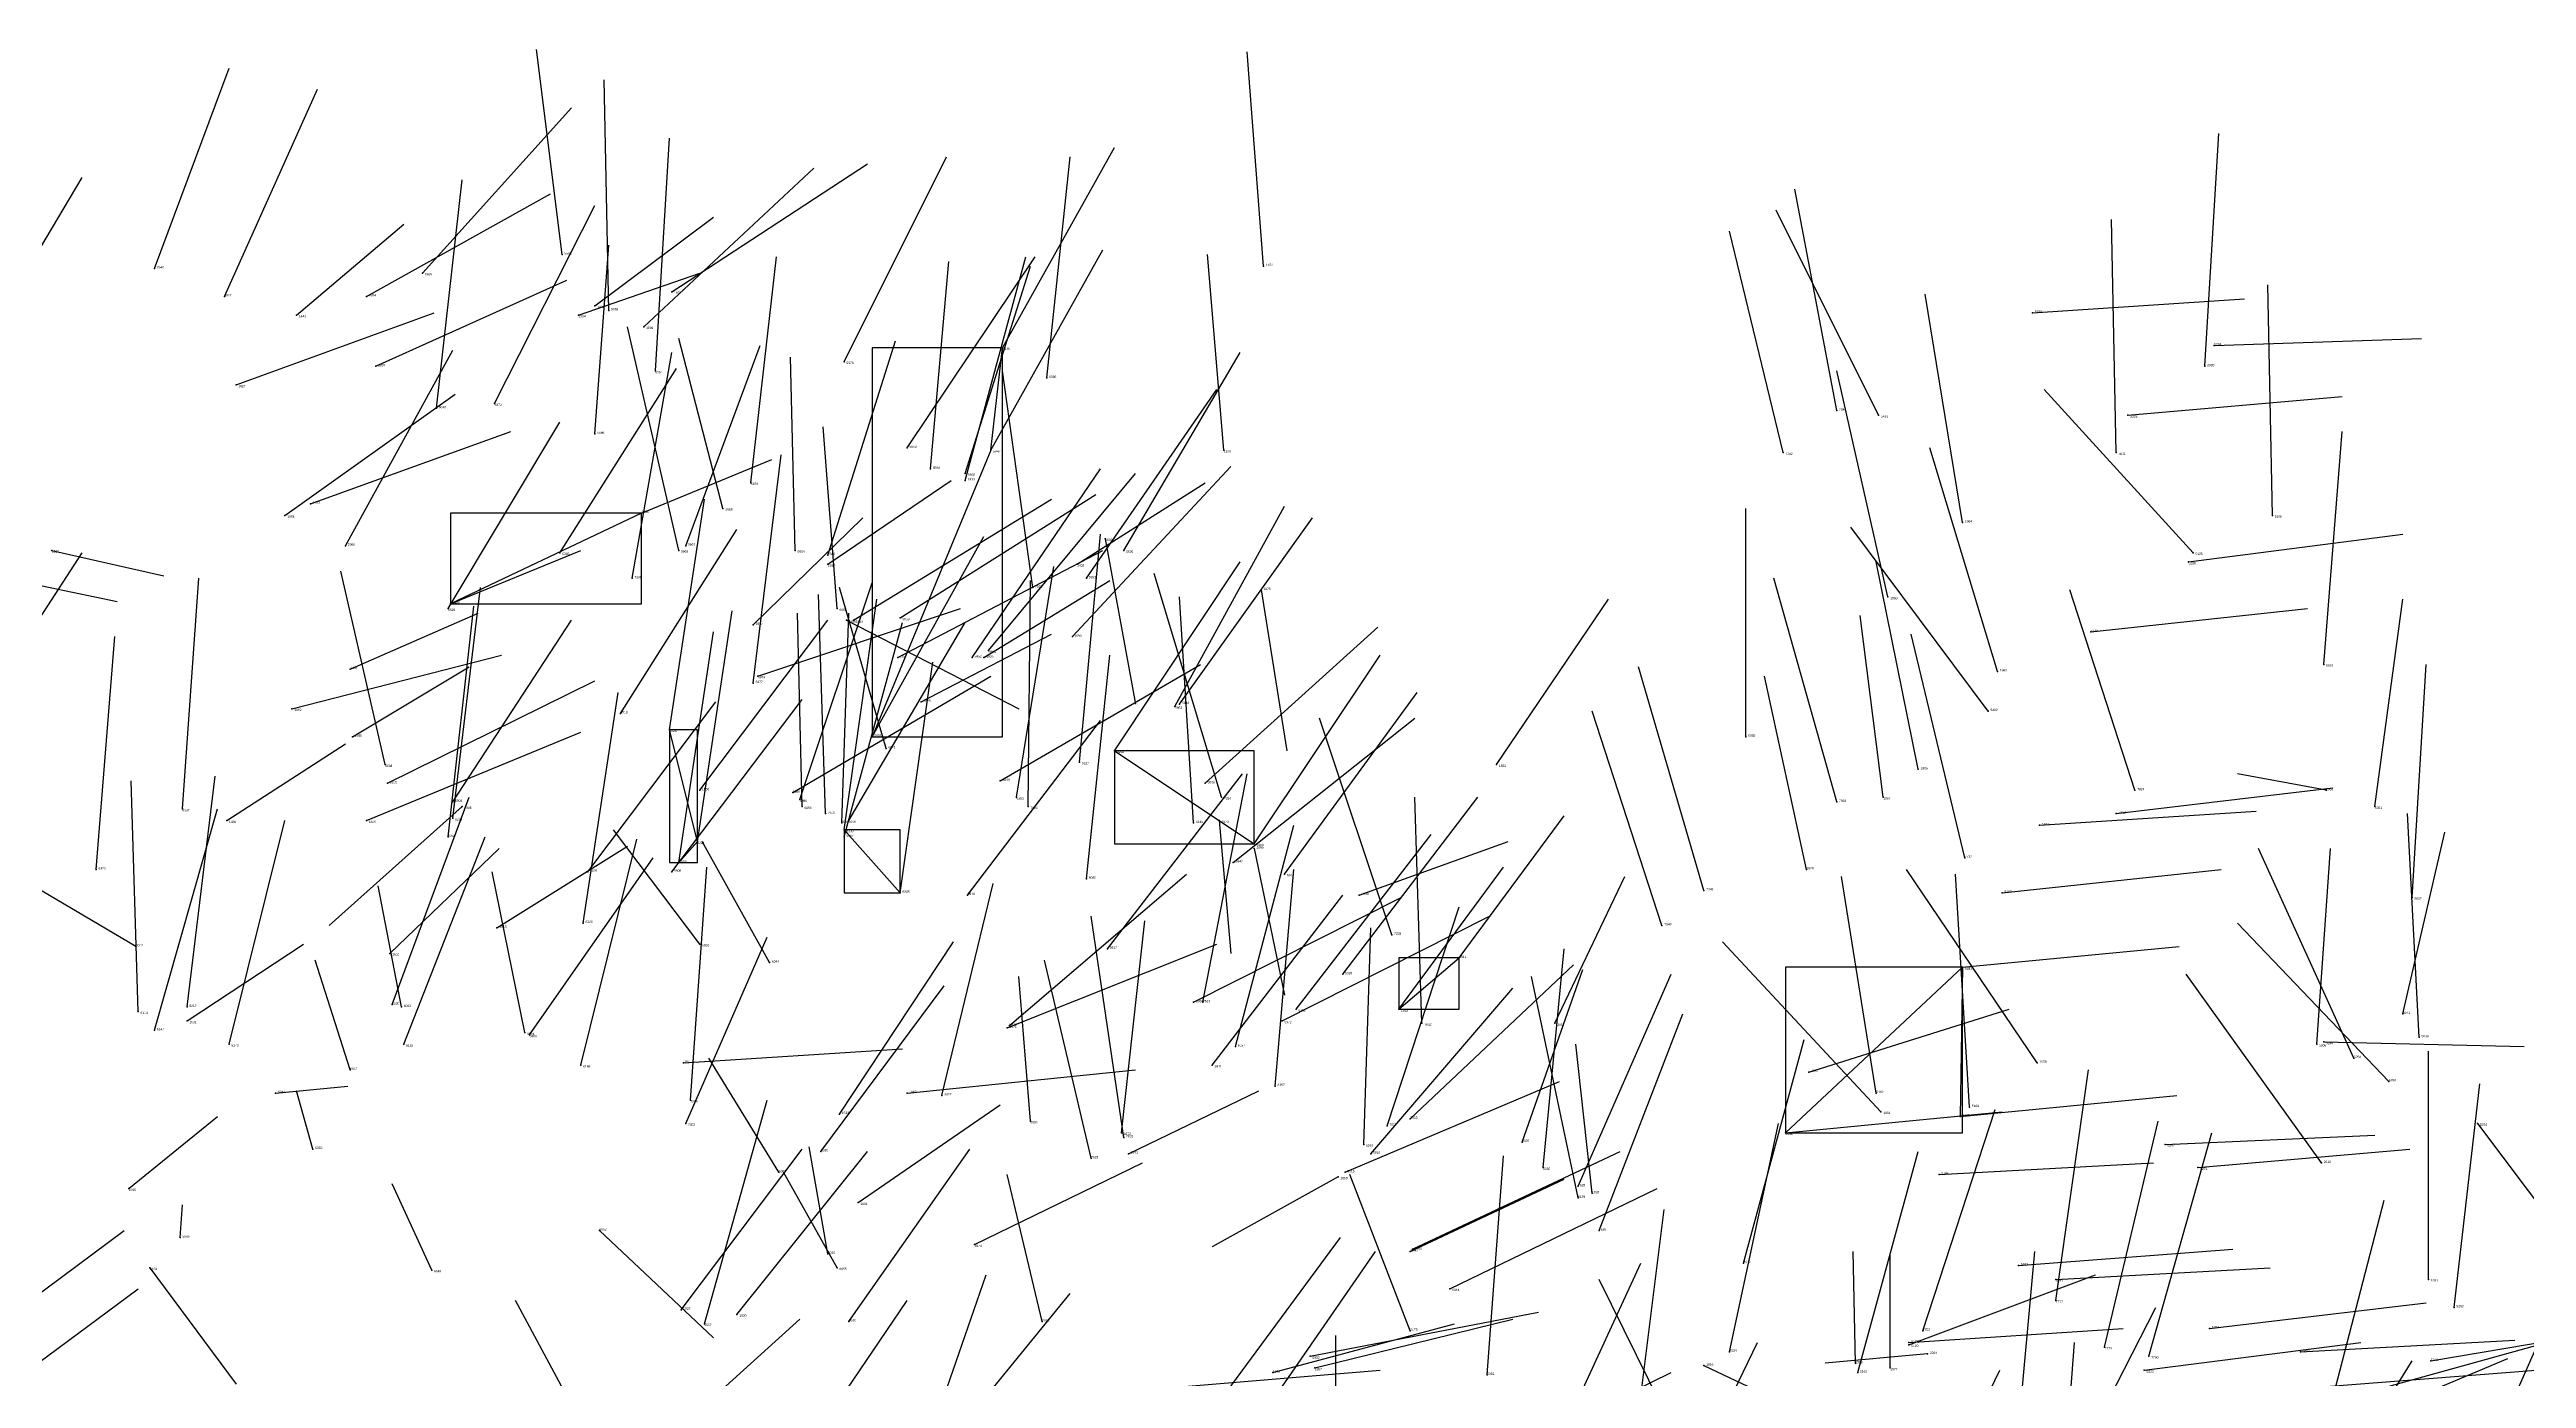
# Model space of a CAD drawing. Extents: x 59.1 to 70.8, y 600.3 to 605.1.
# Drawn here: x 67.138 to 68.201, y 604.516 to 605.087 of the extents above; entities that cross this region are included whole.
import ezdxf

# ---------------------------------------------------------------- set-up
doc = ezdxf.new("R2010")
doc.units = 0
for name, color, linetype in [('Clients', 3, 'CONTINUOUS'), ('Facilities', 3, 'CONTINUOUS'), ('Facilities_lines', 3, 'CONTINUOUS'), ('Min_max_boxes', 1, 'CONTINUOUS'), ('Normals', 1, 'CONTINUOUS'), ('Source_points', 5, 'CONTINUOUS'), ('Text', 3, 'CONTINUOUS')]:
    doc.layers.add(name, color=color, linetype=linetype)

msp = doc.modelspace()

# ---------------------------------------------------------------- linework, layer by layer
at = {"layer": 'Clients', "color": 5}
for p in [(67.547, 604.959, 453.814), (67.31, 604.849, 451.083), (67.404, 604.795, 458.428), (67.491, 604.792, 453.74), (67.408, 604.738, 458.398), (67.655, 604.746, 453.553), (67.503, 604.725, 458.379), (67.743, 604.697, 448.187), (67.883, 604.622, 454.195), (67.958, 604.629, 454.148)]:
    msp.add_point(p, dxfattribs=at)
at = {"layer": 'Facilities', "color": 3}
for p in [(67.183, 604.993, 462.392), (67.298, 604.991, 448.132), (67.358, 604.999, 454.055), (67.659, 604.994, 448.787), (67.213, 604.981, 453.473), (67.274, 604.981, 448.165), (67.405, 604.983, 448.71), (67.244, 604.973, 451.452), (67.365, 604.973, 450.976), (67.372, 604.977, 451.51), (67.378, 604.975, 453.98), (67.989, 604.974, 454.42), (67.393, 604.968, 448.745), (68.067, 604.96, 454.409), (67.278, 604.951, 448.215), (67.398, 604.949, 453.946), (67.479, 604.953, 453.698), (68.063, 604.951, 448.726), (67.218, 604.943, 448.227), (67.566, 604.946, 457.218), (67.304, 604.933, 457.291), (67.329, 604.935, 453.377), (67.905, 604.932, 461.608), (67.923, 604.93, 456.247), (68.03, 604.93, 454.321), (67.372, 604.922, 454.009), (67.506, 604.916, 453.988), (67.516, 604.907, 457.242), (67.542, 604.915, 453.75), (67.642, 604.915, 448.708), (67.882, 604.914, 461.521), (68.025, 604.914, 457.094), (67.439, 604.901, 453.828), (67.531, 604.905, 448.775), (67.531, 604.902, 450.563), (67.239, 604.887, 448.891), (67.25, 604.892, 448.216), (67.392, 604.888, 451.063), (67.427, 604.89, 454.015), (68.092, 604.887, 448.733), (67.265, 604.874, 453.378), (67.411, 604.874, 453.954), (67.591, 604.877, 448.798), (67.959, 604.884, 448.107), (67.139, 604.872, 451.157), (67.357, 604.871, 453.304), (67.408, 604.872, 453.894), (67.458, 604.872, 457.282), (67.472, 604.87, 458.891), (67.472, 604.866, 450.972), (67.579, 604.866, 451.037), (67.599, 604.872, 453.758), (68.056, 604.867, 454.334), (68.058, 604.871, 456.314), (67.388, 604.86, 461.663), (67.56, 604.856, 458.803), (67.583, 604.86, 453.677), (67.658, 604.855, 448.791), (67.309, 604.847, 453.315), (67.476, 604.847, 457.296), (67.48, 604.842, 448.812), (67.483, 604.842, 448.672), (67.503, 604.843, 453.875), (67.927, 604.852, 448.189), (67.44, 604.84, 449.068), (67.577, 604.835, 453.831), (68.014, 604.837, 454.273), (67.267, 604.821, 451.099), (67.502, 604.826, 448.623), (67.534, 604.826, 453.623), (67.539, 604.826, 450.975), (67.541, 604.829, 453.917), (68.114, 604.823, 457.919), (67.44, 604.815, 453.825), (67.442, 604.818, 453.888), (67.974, 604.82, 448.159), (67.242, 604.804, 448.846), (67.383, 604.802, 453.318), (67.512, 604.807, 451.016), (67.621, 604.805, 453.72), (67.623, 604.806, 453.632), (67.97, 604.803, 456.341), (67.268, 604.792, 450.938), (67.866, 604.792, 457.432), (67.282, 604.78, 457.285), (67.497, 604.787, 457.327), (67.58, 604.781, 458.703), (67.595, 604.786, 453.557), (67.759, 604.78, 448.233), (67.283, 604.772, 448.256), (67.417, 604.769, 453.226), (67.457, 604.768, 448.701), (67.546, 604.773, 453.793), (67.634, 604.772, 453.68), (67.94, 604.778, 448.095), (68.033, 604.769, 459.708), (68.115, 604.769, 448.839), (67.195, 604.761, 458.264), (67.311, 604.764, 453.27), (67.311, 604.757, 458.305), (67.315, 604.762, 460.765), (67.46, 604.765, 453.732), (67.461, 604.762, 457.399), (67.471, 604.759, 458.786), (67.553, 604.766, 458.454), (67.558, 604.762, 458.741), (67.641, 604.766, 461.681), (67.905, 604.764, 461.592), (67.925, 604.766, 448.051), (68.025, 604.759, 454.264), (68.136, 604.762, 457.866), (67.214, 604.756, 451.39), (67.274, 604.756, 448.698), (67.309, 604.749, 458.322), (67.416, 604.747, 458.374), (67.478, 604.755, 457.457), (67.479, 604.752, 458.39), (67.479, 604.749, 453.733), (67.481, 604.756, 453.661), (67.629, 604.755, 457.74), (67.64, 604.756, 448.688), (67.992, 604.754, 454.294), (67.646, 604.738, 453.65), (67.655, 604.744, 448.628), (67.96, 604.74, 461.687), (67.158, 604.735, 458.19), (67.369, 604.734, 453.21), (67.405, 604.734, 453.259), (67.583, 604.731, 457.151), (67.668, 604.733, 453.536), (67.848, 604.726, 461.539), (67.892, 604.735, 448.109), (67.976, 604.725, 454.207), (67.532, 604.724, 453.41), (67.7, 604.724, 450.755), (68.152, 604.723, 457.04), (67.33, 604.71, 449.147), (67.367, 604.712, 458.313), (67.714, 604.707, 461.478), (67.83, 604.711, 461.329), (67.175, 604.702, 457.115), (67.284, 604.699, 449.175), (67.417, 604.703, 457.261), (67.447, 604.695, 457.373), (67.592, 604.701, 453.417), (67.693, 604.69, 453.471), (67.959, 604.693, 454.194), (67.176, 604.674, 457.544), (67.197, 604.676, 458.179), (67.285, 604.677, 458.014), (67.289, 604.676, 457.298), (67.629, 604.678, 453.634), (67.633, 604.678, 458.483), (67.673, 604.675, 453.395), (67.717, 604.675, 448.175), (68.148, 604.673, 457.891), (67.183, 604.666, 457.901), (67.197, 604.67, 450.97), (67.342, 604.665, 457.435), (67.344, 604.664, 453.243), (67.549, 604.667, 448.675), (67.55, 604.668, 453.644), (67.667, 604.67, 453.58), (67.727, 604.669, 458.857), (67.784, 604.669, 448.098), (68.155, 604.663, 457.045), (67.215, 604.66, 457.957), (67.29, 604.66, 457.965), (67.366, 604.651, 457.767), (67.41, 604.652, 448.695), (67.637, 604.651, 453.33), (67.647, 604.659, 457.615), (67.991, 604.652, 448.202), (68.111, 604.66, 457.881), (68.114, 604.661, 454.737), (68.127, 604.654, 454.819), (67.267, 604.649, 457.339), (67.664, 604.642, 458.038), (67.893, 604.648, 450.73), (68.142, 604.644, 454.903), (67.235, 604.639, 457.41), (67.413, 604.636, 461.396), (67.477, 604.63, 453.056), (67.506, 604.639, 448.596), (67.521, 604.638, 458.108), (67.922, 604.639, 457.951), (67.924, 604.631, 448.179), (67.962, 604.633, 457.919), (67.411, 604.626, 459.095), (67.559, 604.627, 457.233), (67.598, 604.622, 458.041), (67.599, 604.62, 458.832), (67.712, 604.625, 458.528), (67.722, 604.628, 453.391), (68.18, 604.626, 454.993), (67.251, 604.615, 457.363), (67.469, 604.614, 453.139), (67.585, 604.611, 458.875), (67.601, 604.613, 450.994), (67.702, 604.617, 458.02), (67.705, 604.613, 453.312), (67.77, 604.618, 457.19), (68.046, 604.617, 454.636), (68.113, 604.609, 448.225), (67.172, 604.598, 449.178), (67.451, 604.605, 457.443), (67.691, 604.603, 448.708), (67.694, 604.605, 453.482), (67.779, 604.607, 458.036), (67.794, 604.599, 458.556), (67.949, 604.604, 454.154), (68.06, 604.607, 454.562), (67.485, 604.592, 448.692), (67.794, 604.594, 457.675), (67.8, 604.596, 449.459), (67.194, 604.577, 453.678), (67.374, 604.58, 457.469), (67.803, 604.58, 458.597), (67.472, 604.57, 457.173), (67.535, 604.574, 448.608), (67.722, 604.571, 450.975), (67.723, 604.572, 453.409), (67.865, 604.566, 458.624), (67.181, 604.564, 457.512), (67.302, 604.563, 457.412), (67.476, 604.564, 457.242), (67.739, 604.555, 453.374), (67.983, 604.565, 454.455), (67.999, 604.559, 454.537), (68.159, 604.559, 454.705), (67.409, 604.546, 453.047), (67.999, 604.55, 458.697), (68.17, 604.547, 454.634), (67.419, 604.54, 455.815), (67.433, 604.544, 453.052), (67.481, 604.541, 452.986), (67.564, 604.541, 458.916), (67.722, 604.537, 459.103), (67.942, 604.537, 458.649), (68.065, 604.538, 454.372), (67.679, 604.526, 453.405), (67.859, 604.528, 458.679), (67.936, 604.532, 454.153), (67.936, 604.531, 454.061), (67.944, 604.527, 448.774), (68.02, 604.53, 458.76), (68.039, 604.526, 458.708), (68.104, 604.528, 454.415), (68.16, 604.524, 454.519), (67.663, 604.519, 448.697), (67.681, 604.521, 448.658), (67.755, 604.518, 458.097), (67.848, 604.522, 448.197), (67.913, 604.523, 449.637), (67.914, 604.519, 458.151), (67.928, 604.521, 449.551), (68.037, 604.52, 454.3)]:
    msp.add_point(p, dxfattribs=at)
at = {"layer": 'Facilities_lines', "color": 3}
for p, q in [((67.542, 604.915, 453.75), (67.547, 604.959, 453.814)), ((67.542, 604.915, 453.75), (67.491, 604.792, 453.74)), ((67.392, 604.888, 451.063), (67.31, 604.849, 451.083)), ((67.416, 604.747, 458.374), (67.404, 604.795, 458.428)), ((67.595, 604.786, 453.557), (67.655, 604.746, 453.553)), ((67.416, 604.747, 458.374), (67.408, 604.738, 458.398)), ((67.479, 604.752, 458.39), (67.503, 604.725, 458.379)), ((67.717, 604.675, 448.175), (67.743, 604.697, 448.187)), ((67.959, 604.693, 454.194), (67.883, 604.622, 454.195)), ((67.959, 604.693, 454.194), (67.958, 604.629, 454.148))]:
    msp.add_line(p, q, dxfattribs=at)
at = {"layer": 'Min_max_boxes', "color": 1}
for p, q in [((67.547, 604.959, 453.74), (67.491, 604.959, 453.74)), ((67.491, 604.959, 453.74), (67.491, 604.792, 453.74)), ((67.547, 604.959, 453.814), (67.491, 604.959, 453.814)), ((67.491, 604.959, 453.814), (67.491, 604.792, 453.814)), ((67.491, 604.959, 453.74), (67.491, 604.959, 453.814)), ((67.547, 604.792, 453.74), (67.547, 604.959, 453.74)), ((67.547, 604.792, 453.814), (67.547, 604.959, 453.814)), ((67.547, 604.959, 453.74), (67.547, 604.959, 453.814)), ((67.392, 604.888, 451.063), (67.31, 604.888, 451.063)), ((67.31, 604.888, 451.063), (67.31, 604.849, 451.063)), ((67.392, 604.888, 451.083), (67.31, 604.888, 451.083)), ((67.31, 604.888, 451.083), (67.31, 604.849, 451.083)), ((67.31, 604.888, 451.063), (67.31, 604.888, 451.083)), ((67.392, 604.849, 451.063), (67.392, 604.888, 451.063)), ((67.392, 604.849, 451.083), (67.392, 604.888, 451.083)), ((67.392, 604.888, 451.063), (67.392, 604.888, 451.083)), ((67.31, 604.849, 451.063), (67.392, 604.849, 451.063)), ((67.31, 604.849, 451.083), (67.392, 604.849, 451.083)), ((67.31, 604.849, 451.063), (67.31, 604.849, 451.083)), ((67.392, 604.849, 451.063), (67.392, 604.849, 451.083)), ((67.416, 604.795, 458.374), (67.404, 604.795, 458.374)), ((67.404, 604.795, 458.374), (67.404, 604.738, 458.374)), ((67.416, 604.795, 458.428), (67.404, 604.795, 458.428)), ((67.404, 604.795, 458.428), (67.404, 604.738, 458.428)), ((67.404, 604.795, 458.374), (67.404, 604.795, 458.428)), ((67.416, 604.738, 458.374), (67.416, 604.795, 458.374)), ((67.416, 604.738, 458.428), (67.416, 604.795, 458.428)), ((67.416, 604.795, 458.374), (67.416, 604.795, 458.428)), ((67.491, 604.792, 453.74), (67.547, 604.792, 453.74)), ((67.491, 604.792, 453.814), (67.547, 604.792, 453.814)), ((67.491, 604.792, 453.74), (67.491, 604.792, 453.814)), ((67.547, 604.792, 453.74), (67.547, 604.792, 453.814)), ((67.655, 604.786, 453.553), (67.595, 604.786, 453.553)), ((67.595, 604.786, 453.553), (67.595, 604.746, 453.553)), ((67.655, 604.786, 453.557), (67.595, 604.786, 453.557)), ((67.595, 604.786, 453.557), (67.595, 604.746, 453.557)), ((67.595, 604.786, 453.553), (67.595, 604.786, 453.557)), ((67.655, 604.746, 453.553), (67.655, 604.786, 453.553)), ((67.655, 604.746, 453.557), (67.655, 604.786, 453.557)), ((67.655, 604.786, 453.553), (67.655, 604.786, 453.557)), ((67.503, 604.752, 458.379), (67.479, 604.752, 458.379)), ((67.479, 604.752, 458.379), (67.479, 604.725, 458.379)), ((67.503, 604.752, 458.39), (67.479, 604.752, 458.39)), ((67.479, 604.752, 458.39), (67.479, 604.725, 458.39)), ((67.479, 604.752, 458.379), (67.479, 604.752, 458.39)), ((67.503, 604.725, 458.379), (67.503, 604.752, 458.379)), ((67.503, 604.725, 458.39), (67.503, 604.752, 458.39)), ((67.503, 604.752, 458.379), (67.503, 604.752, 458.39)), ((67.404, 604.738, 458.374), (67.416, 604.738, 458.374)), ((67.404, 604.738, 458.428), (67.416, 604.738, 458.428)), ((67.404, 604.738, 458.374), (67.404, 604.738, 458.428)), ((67.416, 604.738, 458.374), (67.416, 604.738, 458.428)), ((67.595, 604.746, 453.553), (67.655, 604.746, 453.553)), ((67.595, 604.746, 453.557), (67.655, 604.746, 453.557)), ((67.595, 604.746, 453.553), (67.595, 604.746, 453.557)), ((67.655, 604.746, 453.553), (67.655, 604.746, 453.557)), ((67.479, 604.725, 458.379), (67.503, 604.725, 458.379)), ((67.479, 604.725, 458.39), (67.503, 604.725, 458.39)), ((67.479, 604.725, 458.379), (67.479, 604.725, 458.39)), ((67.503, 604.725, 458.379), (67.503, 604.725, 458.39)), ((67.743, 604.697, 448.175), (67.717, 604.697, 448.175)), ((67.717, 604.697, 448.175), (67.717, 604.675, 448.175)), ((67.743, 604.697, 448.187), (67.717, 604.697, 448.187)), ((67.717, 604.697, 448.187), (67.717, 604.675, 448.187)), ((67.717, 604.697, 448.175), (67.717, 604.697, 448.187)), ((67.743, 604.675, 448.175), (67.743, 604.697, 448.175)), ((67.743, 604.675, 448.187), (67.743, 604.697, 448.187)), ((67.743, 604.697, 448.175), (67.743, 604.697, 448.187)), ((67.959, 604.693, 454.148), (67.883, 604.693, 454.148)), ((67.883, 604.693, 454.148), (67.883, 604.622, 454.148)), ((67.959, 604.693, 454.195), (67.883, 604.693, 454.195)), ((67.883, 604.693, 454.195), (67.883, 604.622, 454.195)), ((67.883, 604.693, 454.148), (67.883, 604.693, 454.195)), ((67.959, 604.622, 454.148), (67.959, 604.693, 454.148)), ((67.959, 604.622, 454.195), (67.959, 604.693, 454.195)), ((67.959, 604.693, 454.148), (67.959, 604.693, 454.195)), ((67.717, 604.675, 448.175), (67.743, 604.675, 448.175)), ((67.717, 604.675, 448.187), (67.743, 604.675, 448.187)), ((67.717, 604.675, 448.175), (67.717, 604.675, 448.187)), ((67.743, 604.675, 448.175), (67.743, 604.675, 448.187)), ((67.883, 604.622, 454.148), (67.959, 604.622, 454.148)), ((67.883, 604.622, 454.195), (67.959, 604.622, 454.195)), ((67.883, 604.622, 454.148), (67.883, 604.622, 454.195)), ((67.959, 604.622, 454.148), (67.959, 604.622, 454.195))]:
    msp.add_line(p, q, dxfattribs=at)
at = {"layer": 'Normals', "color": 1}
for p, q in [((67.358, 604.999, 454.055), (67.347, 605.087, 454.102)), ((67.183, 604.993, 462.392), (67.215, 605.079, 462.432)), ((67.659, 604.994, 448.787), (67.652, 605.086, 448.75)), ((67.213, 604.981, 453.473), (67.253, 605.07, 453.45)), ((67.378, 604.975, 453.98), (67.376, 605.074, 453.995)), ((67.298, 604.991, 448.132), (67.362, 605.062, 448.161)), ((67.398, 604.949, 453.946), (67.404, 605.049, 453.949)), ((67.547, 604.959, 453.814), (67.595, 605.045, 453.796)), ((68.063, 604.951, 448.726), (68.069, 605.051, 448.728)), ((67.393, 604.968, 448.745), (67.466, 605.036, 448.734)), ((67.405, 604.983, 448.71), (67.489, 605.038, 448.711)), ((67.479, 604.953, 453.698), (67.523, 605.041, 453.678)), ((67.566, 604.946, 457.218), (67.576, 605.041, 457.249)), ((67.105, 604.953, 460.787), (67.152, 605.032, 460.747)), ((67.274, 604.981, 448.165), (67.353, 605.025, 448.207)), ((67.304, 604.933, 457.291), (67.315, 605.031, 457.31)), ((67.905, 604.932, 461.608), (67.887, 605.027, 461.633)), ((67.329, 604.935, 453.377), (67.372, 605.02, 453.348)), ((67.372, 604.977, 451.51), (67.423, 605.015, 451.588)), ((67.923, 604.93, 456.247), (67.879, 605.018, 456.23)), ((68.025, 604.914, 457.094), (68.023, 605.014, 457.098)), ((67.244, 604.973, 451.452), (67.29, 605.012, 451.532)), ((67.372, 604.922, 454.009), (67.378, 605.003, 454.068)), ((67.882, 604.914, 461.521), (67.859, 605.009, 461.541)), ((67.365, 604.973, 450.976), (67.417, 604.991, 451.059)), ((67.439, 604.901, 453.828), (67.45, 604.998, 453.806)), ((67.506, 604.916, 453.988), (67.561, 604.998, 453.973)), ((67.516, 604.907, 457.242), (67.524, 604.996, 457.286)), ((67.531, 604.902, 450.563), (67.557, 604.998, 450.569)), ((67.531, 604.905, 448.775), (67.559, 604.994, 448.738)), ((67.542, 604.915, 453.75), (67.59, 605.001, 453.732)), ((67.642, 604.915, 448.708), (67.635, 604.999, 448.655)), ((67.278, 604.951, 448.215), (67.36, 604.988, 448.258)), ((67.959, 604.884, 448.107), (67.943, 604.982, 448.122)), ((68.092, 604.887, 448.733), (68.09, 604.986, 448.749)), ((67.218, 604.943, 448.227), (67.303, 604.974, 448.269)), ((67.989, 604.974, 454.42), (68.08, 604.98, 454.378)), ((67.408, 604.872, 453.894), (67.386, 604.968, 453.877)), ((67.427, 604.89, 454.015), (67.408, 604.963, 454.081)), ((67.411, 604.874, 453.954), (67.443, 604.96, 453.993)), ((67.472, 604.87, 458.891), (67.501, 604.962, 458.916)), ((68.067, 604.96, 454.409), (68.156, 604.963, 454.364)), ((67.265, 604.874, 453.378), (67.311, 604.958, 453.349)), ((67.357, 604.871, 453.304), (67.407, 604.95, 453.269)), ((67.388, 604.86, 461.663), (67.405, 604.957, 461.679)), ((67.458, 604.872, 457.282), (67.456, 604.955, 457.338)), ((67.56, 604.856, 458.803), (67.547, 604.949, 458.836)), ((67.599, 604.872, 453.758), (67.649, 604.957, 453.739)), ((67.927, 604.852, 448.189), (67.905, 604.949, 448.2)), ((67.239, 604.887, 448.891), (67.312, 604.939, 448.936)), ((67.583, 604.86, 453.677), (67.639, 604.941, 453.661)), ((68.058, 604.871, 456.314), (67.994, 604.941, 456.284)), ((68.03, 604.93, 454.321), (68.122, 604.938, 454.282)), ((67.309, 604.847, 453.315), (67.357, 604.927, 453.28)), ((67.25, 604.892, 448.216), (67.336, 604.923, 448.257)), ((67.476, 604.847, 457.296), (67.47, 604.925, 457.359)), ((68.114, 604.823, 457.919), (68.122, 604.923, 457.921)), ((67.392, 604.888, 451.063), (67.448, 604.911, 451.143)), ((67.44, 604.815, 453.825), (67.452, 604.913, 453.807)), ((67.534, 604.826, 453.623), (67.589, 604.907, 453.605)), ((67.577, 604.835, 453.831), (67.645, 604.908, 453.823)), ((67.974, 604.82, 448.159), (67.945, 604.916, 448.167)), ((67.472, 604.866, 450.972), (67.525, 604.902, 451.049)), ((67.503, 604.843, 453.875), (67.587, 604.896, 453.879)), ((67.541, 604.829, 453.917), (67.604, 604.905, 453.902)), ((67.579, 604.866, 451.037), (67.634, 604.901, 451.113)), ((67.404, 604.795, 458.428), (67.419, 604.894, 458.431)), ((67.44, 604.84, 449.068), (67.487, 604.886, 449.144)), ((67.483, 604.842, 448.672), (67.568, 604.894, 448.659)), ((67.621, 604.805, 453.72), (67.668, 604.891, 453.699)), ((67.623, 604.806, 453.632), (67.68, 604.886, 453.613)), ((67.866, 604.792, 457.432), (67.866, 604.89, 457.45)), ((67.383, 604.802, 453.318), (67.433, 604.881, 453.283)), ((67.491, 604.792, 453.74), (67.539, 604.878, 453.722)), ((67.58, 604.781, 458.703), (67.589, 604.879, 458.722)), ((67.591, 604.877, 448.798), (67.604, 604.806, 448.867)), ((67.97, 604.803, 456.341), (67.911, 604.882, 456.323)), ((68.056, 604.867, 454.334), (68.148, 604.879, 454.297)), ((67.102, 604.794, 460.794), (67.152, 604.871, 460.754)), ((67.139, 604.872, 451.157), (67.187, 604.861, 451.244)), ((67.31, 604.849, 451.083), (67.366, 604.872, 451.163)), ((67.502, 604.826, 448.623), (67.59, 604.872, 448.615)), ((67.553, 604.766, 458.454), (67.569, 604.865, 458.46)), ((67.595, 604.786, 453.557), (67.649, 604.867, 453.532)), ((67.94, 604.778, 448.095), (67.922, 604.867, 448.138)), ((67.119, 604.86, 451.145), (67.167, 604.85, 451.232)), ((67.195, 604.761, 458.264), (67.202, 604.86, 458.274)), ((67.282, 604.78, 457.285), (67.263, 604.863, 457.337)), ((67.311, 604.757, 458.305), (67.323, 604.856, 458.307)), ((67.46, 604.765, 453.732), (67.491, 604.858, 453.711)), ((67.471, 604.759, 458.786), (67.468, 604.853, 458.819)), ((67.497, 604.787, 457.327), (67.477, 604.856, 457.396)), ((67.539, 604.826, 450.975), (67.593, 604.859, 451.052)), ((67.558, 604.762, 458.741), (67.559, 604.859, 458.766)), ((67.641, 604.766, 461.681), (67.612, 604.862, 461.682)), ((67.658, 604.855, 448.791), (67.669, 604.786, 448.863)), ((67.905, 604.764, 461.592), (67.878, 604.86, 461.592)), ((68.033, 604.769, 459.708), (68.005, 604.855, 459.75)), ((67.267, 604.821, 451.099), (67.322, 604.845, 451.179)), ((67.309, 604.749, 458.322), (67.32, 604.848, 458.325)), ((67.311, 604.764, 453.27), (67.362, 604.842, 453.234)), ((67.416, 604.747, 458.374), (67.431, 604.846, 458.377)), ((67.417, 604.769, 453.226), (67.472, 604.842, 453.186)), ((67.442, 604.818, 453.888), (67.529, 604.847, 453.927)), ((67.461, 604.762, 457.399), (67.459, 604.845, 457.454)), ((67.478, 604.755, 457.457), (67.481, 604.845, 457.5)), ((67.479, 604.752, 458.39), (67.493, 604.851, 458.394)), ((67.48, 604.842, 448.812), (67.554, 604.804, 448.868)), ((67.629, 604.755, 457.74), (67.623, 604.852, 457.764)), ((67.759, 604.78, 448.233), (67.807, 604.851, 448.284)), ((67.925, 604.766, 448.051), (67.915, 604.844, 448.113)), ((68.014, 604.837, 454.273), (68.107, 604.847, 454.239)), ((68.136, 604.762, 457.866), (68.148, 604.851, 457.909)), ((67.158, 604.735, 458.19), (67.166, 604.835, 458.192)), ((67.408, 604.738, 458.398), (67.423, 604.837, 458.401)), ((67.479, 604.749, 453.733), (67.504, 604.841, 453.703)), ((67.481, 604.756, 453.661), (67.531, 604.841, 453.642)), ((67.512, 604.807, 451.016), (67.568, 604.836, 451.094)), ((67.634, 604.772, 453.68), (67.708, 604.839, 453.675)), ((67.96, 604.74, 461.687), (67.937, 604.836, 461.7)), ((67.242, 604.804, 448.846), (67.332, 604.827, 448.882)), ((67.268, 604.792, 450.938), (67.318, 604.822, 451.019)), ((67.503, 604.725, 458.379), (67.517, 604.824, 458.383)), ((67.546, 604.773, 453.793), (67.632, 604.823, 453.803)), ((67.583, 604.731, 457.151), (67.593, 604.827, 457.177)), ((67.655, 604.746, 453.553), (67.709, 604.827, 453.528)), ((67.848, 604.726, 461.539), (67.82, 604.822, 461.54)), ((68.152, 604.723, 457.04), (68.158, 604.823, 457.037)), ((67.283, 604.772, 448.256), (67.372, 604.816, 448.266)), ((67.367, 604.712, 458.313), (67.382, 604.811, 458.314)), ((67.457, 604.768, 448.701), (67.542, 604.818, 448.687)), ((67.668, 604.733, 453.536), (67.725, 604.811, 453.509)), ((67.892, 604.735, 448.109), (67.874, 604.818, 448.162)), ((67.369, 604.734, 453.21), (67.424, 604.807, 453.17)), ((67.405, 604.734, 453.259), (67.461, 604.808, 453.221)), ((67.646, 604.738, 453.65), (67.724, 604.8, 453.645)), ((67.714, 604.707, 461.478), (67.683, 604.8, 461.497)), ((67.83, 604.711, 461.329), (67.8, 604.803, 461.304)), ((67.214, 604.756, 451.39), (67.265, 604.789, 451.469)), ((67.274, 604.756, 448.698), (67.366, 604.794, 448.703)), ((67.532, 604.724, 453.41), (67.589, 604.799, 453.376)), ((67.176, 604.674, 457.544), (67.173, 604.773, 457.529)), ((67.197, 604.676, 458.179), (67.209, 604.775, 458.17)), ((67.592, 604.701, 453.417), (67.65, 604.776, 453.384)), ((67.633, 604.678, 458.483), (67.652, 604.776, 458.493)), ((68.025, 604.759, 454.264), (68.118, 604.77, 454.23)), ((68.115, 604.769, 448.839), (68.077, 604.776, 448.931)), ((67.183, 604.666, 457.901), (67.21, 604.761, 457.886)), ((67.315, 604.762, 460.765), (67.258, 604.711, 460.829)), ((67.285, 604.677, 458.014), (67.318, 604.766, 457.982)), ((67.693, 604.69, 453.471), (67.751, 604.766, 453.441)), ((67.727, 604.669, 458.857), (67.724, 604.766, 458.881)), ((67.743, 604.697, 448.187), (67.788, 604.758, 448.252)), ((67.992, 604.754, 454.294), (68.085, 604.76, 454.257)), ((68.155, 604.663, 457.045), (68.15, 604.759, 457.016)), ((67.215, 604.66, 457.957), (67.239, 604.756, 457.94)), ((67.29, 604.66, 457.965), (67.325, 604.749, 457.936)), ((67.366, 604.651, 457.767), (67.39, 604.748, 457.767)), ((67.417, 604.703, 457.261), (67.38, 604.752, 457.34)), ((67.447, 604.695, 457.373), (67.418, 604.747, 457.454)), ((67.64, 604.756, 448.688), (67.645, 604.699, 448.77)), ((67.647, 604.659, 457.615), (67.672, 604.754, 457.635)), ((67.673, 604.675, 453.395), (67.731, 604.75, 453.364)), ((67.7, 604.724, 450.755), (67.764, 604.747, 450.829)), ((68.148, 604.673, 457.891), (68.166, 604.751, 457.951)), ((67.284, 604.699, 449.175), (67.331, 604.744, 449.251)), ((67.33, 604.71, 449.147), (67.386, 604.745, 449.222)), ((67.344, 604.664, 453.243), (67.397, 604.74, 453.206)), ((67.413, 604.636, 461.396), (67.42, 604.736, 461.4)), ((67.655, 604.744, 448.628), (67.668, 604.681, 448.704)), ((67.717, 604.675, 448.175), (67.762, 604.736, 448.24)), ((68.127, 604.654, 454.819), (68.086, 604.744, 454.83)), ((68.111, 604.66, 457.881), (68.117, 604.744, 457.935)), ((67.175, 604.702, 457.115), (67.119, 604.735, 457.191)), ((67.289, 604.676, 457.298), (67.279, 604.728, 457.383)), ((67.342, 604.665, 457.435), (67.328, 604.734, 457.506)), ((67.521, 604.638, 458.108), (67.543, 604.729, 458.073)), ((67.55, 604.668, 453.644), (67.626, 604.733, 453.637)), ((67.664, 604.642, 458.038), (67.672, 604.735, 458.003)), ((67.784, 604.669, 448.098), (67.814, 604.732, 448.17)), ((67.922, 604.639, 457.951), (67.907, 604.732, 457.918)), ((67.991, 604.652, 448.202), (67.935, 604.735, 448.2)), ((67.962, 604.633, 457.919), (67.956, 604.733, 457.913)), ((67.976, 604.725, 454.207), (68.07, 604.735, 454.175)), ((67.599, 604.62, 458.832), (67.585, 604.715, 458.859)), ((67.629, 604.678, 453.634), (67.718, 604.723, 453.643)), ((67.637, 604.651, 453.33), (67.693, 604.724, 453.291)), ((67.667, 604.67, 453.58), (67.756, 604.715, 453.58)), ((67.712, 604.625, 458.528), (67.743, 604.719, 458.539)), ((67.411, 604.626, 459.095), (67.446, 604.706, 459.143)), ((67.477, 604.63, 453.056), (67.526, 604.704, 453.01)), ((67.598, 604.622, 458.041), (67.608, 604.713, 458.001)), ((67.702, 604.617, 458.02), (67.705, 604.71, 457.982)), ((67.924, 604.631, 448.179), (67.856, 604.704, 448.179)), ((68.142, 604.644, 454.903), (68.077, 604.712, 454.937)), ((67.197, 604.67, 450.97), (67.247, 604.703, 451.05)), ((67.267, 604.649, 457.339), (67.252, 604.696, 457.426)), ((67.549, 604.667, 448.675), (67.639, 604.703, 448.649)), ((67.585, 604.611, 458.875), (67.565, 604.696, 458.924)), ((67.722, 604.628, 453.391), (67.792, 604.694, 453.364)), ((67.779, 604.607, 458.036), (67.788, 604.701, 458.003)), ((67.959, 604.693, 454.194), (68.052, 604.702, 454.157)), ((67.469, 604.614, 453.139), (67.522, 604.685, 453.093)), ((67.559, 604.627, 457.233), (67.554, 604.689, 457.312)), ((67.705, 604.613, 453.312), (67.766, 604.684, 453.277)), ((67.77, 604.618, 457.19), (67.796, 604.692, 457.252)), ((67.794, 604.594, 457.675), (67.774, 604.689, 457.699)), ((67.794, 604.599, 458.556), (67.834, 604.69, 458.565)), ((68.113, 604.609, 448.225), (68.055, 604.69, 448.237)), ((67.803, 604.58, 458.597), (67.839, 604.673, 458.605)), ((67.893, 604.648, 450.73), (67.979, 604.675, 450.774)), ((67.865, 604.566, 458.624), (67.891, 604.662, 458.626)), ((67.41, 604.652, 448.695), (67.504, 604.658, 448.729)), ((67.451, 604.605, 457.443), (67.421, 604.654, 457.525)), ((67.8, 604.596, 449.459), (67.793, 604.66, 449.535)), ((68.114, 604.661, 454.737), (68.2, 604.659, 454.686)), ((68.159, 604.559, 454.705), (68.159, 604.657, 454.686)), ((67.235, 604.639, 457.41), (67.266, 604.642, 457.505)), ((67.251, 604.615, 457.363), (67.244, 604.64, 457.459)), ((67.506, 604.639, 448.596), (67.604, 604.649, 448.615)), ((67.601, 604.613, 450.994), (67.657, 604.64, 451.072)), ((67.694, 604.605, 453.482), (67.786, 604.644, 453.473)), ((67.999, 604.55, 458.697), (68.013, 604.649, 458.692)), ((68.17, 604.547, 454.634), (68.181, 604.643, 454.609)), ((67.419, 604.54, 455.815), (67.446, 604.636, 455.807)), ((67.485, 604.592, 448.692), (67.546, 604.634, 448.625)), ((67.883, 604.622, 454.195), (67.976, 604.631, 454.158)), ((67.942, 604.537, 458.649), (67.973, 604.632, 458.653)), ((67.958, 604.629, 454.148), (68.051, 604.638, 454.111)), ((67.172, 604.598, 449.178), (67.21, 604.629, 449.265)), ((67.859, 604.528, 458.679), (67.88, 604.626, 458.681)), ((68.02, 604.53, 458.76), (68.043, 604.627, 458.761)), ((68.039, 604.526, 458.708), (68.066, 604.622, 458.705)), ((68.046, 604.617, 454.636), (68.136, 604.621, 454.592)), ((68.18, 604.626, 454.993), (68.234, 604.554, 454.95)), ((67.409, 604.546, 453.047), (67.461, 604.615, 452.997)), ((67.433, 604.544, 453.052), (67.489, 604.614, 453.008)), ((67.472, 604.57, 457.173), (67.464, 604.616, 457.261)), ((67.481, 604.541, 452.986), (67.533, 604.615, 452.943)), ((67.535, 604.574, 448.608), (67.607, 604.609, 448.549)), ((67.723, 604.572, 453.409), (67.812, 604.614, 453.394)), ((67.755, 604.518, 458.097), (67.762, 604.612, 458.063)), ((67.914, 604.519, 458.151), (67.94, 604.614, 458.136)), ((67.949, 604.604, 454.154), (68.041, 604.609, 454.115)), ((68.06, 604.607, 454.562), (68.151, 604.615, 454.521)), ((67.302, 604.563, 457.412), (67.285, 604.6, 457.503)), ((67.476, 604.564, 457.242), (67.453, 604.605, 457.33)), ((67.564, 604.541, 458.916), (67.549, 604.604, 458.992)), ((67.691, 604.603, 448.708), (67.637, 604.573, 448.787)), ((67.722, 604.537, 459.103), (67.696, 604.604, 459.173)), ((67.722, 604.571, 450.975), (67.788, 604.602, 451.044)), ((67.739, 604.555, 453.374), (67.828, 604.598, 453.357)), ((67.194, 604.577, 453.678), (67.195, 604.591, 453.777)), ((67.819, 604.493, 458.108), (67.831, 604.589, 458.081)), ((68.115, 604.497, 458.784), (68.14, 604.593, 458.773)), ((67.123, 604.545, 451.164), (67.17, 604.58, 451.245)), ((67.374, 604.58, 457.469), (67.423, 604.534, 457.395)), ((67.639, 604.505, 453.094), (67.692, 604.577, 453.05)), ((67.656, 604.497, 453.07), (67.707, 604.571, 453.025)), ((67.791, 604.501, 457.241), (67.821, 604.566, 457.311)), ((67.913, 604.523, 449.637), (67.912, 604.571, 449.725)), ((67.928, 604.521, 449.551), (67.928, 604.57, 449.638)), ((67.982, 604.482, 459.177), (67.99, 604.571, 459.221)), ((67.983, 604.565, 454.455), (68.075, 604.572, 454.418)), ((67.129, 604.52, 451.14), (67.176, 604.555, 451.221)), ((67.181, 604.564, 457.512), (67.218, 604.514, 457.59)), ((67.514, 604.486, 452.901), (67.54, 604.561, 452.841)), ((67.847, 604.47, 454.181), (67.803, 604.559, 454.166)), ((67.936, 604.531, 454.061), (68.016, 604.561, 454.009)), ((67.999, 604.559, 454.537), (68.091, 604.564, 454.498)), ((67.376, 604.479, 458.886), (67.338, 604.55, 458.945)), ((67.46, 604.482, 453.055), (67.506, 604.55, 452.999)), ((67.518, 604.482, 452.99), (67.576, 604.553, 452.95)), ((67.679, 604.526, 453.405), (67.777, 604.545, 453.395)), ((67.997, 604.459, 458.071), (68.042, 604.547, 458.057)), ((68.065, 604.538, 454.372), (68.158, 604.549, 454.337)), ((67.407, 604.494, 462.282), (67.46, 604.542, 462.352)), ((67.663, 604.519, 448.697), (67.741, 604.54, 448.638)), ((67.681, 604.521, 448.658), (67.766, 604.542, 448.609)), ((67.69, 604.437, 456.547), (67.69, 604.535, 456.527)), ((67.936, 604.532, 454.153), (68.028, 604.538, 454.114)), ((68.16, 604.524, 454.519), (68.248, 604.539, 454.474)), ((68.171, 604.452, 458.092), (68.211, 604.543, 458.105)), ((67.832, 604.451, 457.174), (67.871, 604.532, 457.218)), ((67.944, 604.527, 448.774), (67.9, 604.523, 448.864)), ((68.001, 604.449, 453.894), (68.007, 604.532, 453.839)), ((68.037, 604.52, 454.3), (68.13, 604.532, 454.266)), ((68.099, 604.439, 458.075), (68.152, 604.524, 458.07)), ((68.104, 604.528, 454.415), (68.196, 604.533, 454.377)), ((68.107, 604.489, 454.372), (68.193, 604.525, 454.337)), ((68.12, 604.507, 454.543), (68.206, 604.531, 454.498)), ((67.625, 604.513, 448.342), (67.709, 604.52, 448.396)), ((67.748, 604.477, 453.117), (67.834, 604.519, 453.088)), ((67.848, 604.522, 448.197), (67.937, 604.48, 448.214)), ((67.94, 604.448, 454.002), (67.975, 604.52, 453.942)), ((68.115, 604.513, 454.478), (68.205, 604.52, 454.435))]:
    msp.add_line(p, q, dxfattribs=at)
at = {"layer": 'Source_points', "color": 5}
for p in [(67.183, 604.993, 462.392), (67.298, 604.991, 448.132), (67.358, 604.999, 454.055), (67.659, 604.994, 448.787), (67.213, 604.981, 453.473), (67.274, 604.981, 448.165), (67.405, 604.983, 448.71), (67.244, 604.973, 451.452), (67.365, 604.973, 450.976), (67.372, 604.977, 451.51), (67.378, 604.975, 453.98), (67.989, 604.974, 454.42), (67.393, 604.968, 448.745), (67.547, 604.959, 453.814), (68.067, 604.96, 454.409), (67.278, 604.951, 448.215), (67.398, 604.949, 453.946), (67.479, 604.953, 453.698), (68.063, 604.951, 448.726), (67.218, 604.943, 448.227), (67.566, 604.946, 457.218), (67.304, 604.933, 457.291), (67.329, 604.935, 453.377), (67.905, 604.932, 461.608), (67.923, 604.93, 456.247), (68.03, 604.93, 454.321), (67.372, 604.922, 454.009), (67.506, 604.916, 453.988), (67.516, 604.907, 457.242), (67.542, 604.915, 453.75), (67.642, 604.915, 448.708), (67.882, 604.914, 461.521), (68.025, 604.914, 457.094), (67.439, 604.901, 453.828), (67.531, 604.905, 448.775), (67.531, 604.902, 450.563), (67.239, 604.887, 448.891), (67.25, 604.892, 448.216), (67.392, 604.888, 451.063), (67.427, 604.89, 454.015), (68.092, 604.887, 448.733), (67.265, 604.874, 453.378), (67.411, 604.874, 453.954), (67.591, 604.877, 448.798), (67.959, 604.884, 448.107), (67.139, 604.872, 451.157), (67.357, 604.871, 453.304), (67.408, 604.872, 453.894), (67.458, 604.872, 457.282), (67.472, 604.87, 458.891), (67.472, 604.866, 450.972), (67.579, 604.866, 451.037), (67.599, 604.872, 453.758), (68.056, 604.867, 454.334), (68.058, 604.871, 456.314), (67.388, 604.86, 461.663), (67.56, 604.856, 458.803), (67.583, 604.86, 453.677), (67.658, 604.855, 448.791), (67.309, 604.847, 453.315), (67.31, 604.849, 451.083), (67.476, 604.847, 457.296), (67.48, 604.842, 448.812), (67.483, 604.842, 448.672), (67.503, 604.843, 453.875), (67.927, 604.852, 448.189), (67.44, 604.84, 449.068), (67.577, 604.835, 453.831), (68.014, 604.837, 454.273), (67.267, 604.821, 451.099), (67.502, 604.826, 448.623), (67.534, 604.826, 453.623), (67.539, 604.826, 450.975), (67.541, 604.829, 453.917), (68.114, 604.823, 457.919), (67.44, 604.815, 453.825), (67.442, 604.818, 453.888), (67.974, 604.82, 448.159), (67.242, 604.804, 448.846), (67.383, 604.802, 453.318), (67.512, 604.807, 451.016), (67.621, 604.805, 453.72), (67.623, 604.806, 453.632), (67.97, 604.803, 456.341), (67.268, 604.792, 450.938), (67.404, 604.795, 458.428), (67.491, 604.792, 453.74), (67.866, 604.792, 457.432), (67.282, 604.78, 457.285), (67.497, 604.787, 457.327), (67.58, 604.781, 458.703), (67.595, 604.786, 453.557), (67.759, 604.78, 448.233), (67.283, 604.772, 448.256), (67.417, 604.769, 453.226), (67.457, 604.768, 448.701), (67.546, 604.773, 453.793), (67.634, 604.772, 453.68), (67.94, 604.778, 448.095), (68.033, 604.769, 459.708), (68.115, 604.769, 448.839), (67.195, 604.761, 458.264), (67.311, 604.764, 453.27), (67.311, 604.757, 458.305), (67.315, 604.762, 460.765), (67.46, 604.765, 453.732), (67.461, 604.762, 457.399), (67.471, 604.759, 458.786), (67.553, 604.766, 458.454), (67.558, 604.762, 458.741), (67.641, 604.766, 461.681), (67.905, 604.764, 461.592), (67.925, 604.766, 448.051), (68.025, 604.759, 454.264), (68.136, 604.762, 457.866), (67.214, 604.756, 451.39), (67.274, 604.756, 448.698), (67.309, 604.749, 458.322), (67.416, 604.747, 458.374), (67.478, 604.755, 457.457), (67.479, 604.752, 458.39), (67.479, 604.749, 453.733), (67.481, 604.756, 453.661), (67.629, 604.755, 457.74), (67.64, 604.756, 448.688), (67.992, 604.754, 454.294), (67.408, 604.738, 458.398), (67.646, 604.738, 453.65), (67.655, 604.746, 453.553), (67.655, 604.744, 448.628), (67.96, 604.74, 461.687), (67.158, 604.735, 458.19), (67.369, 604.734, 453.21), (67.405, 604.734, 453.259), (67.503, 604.725, 458.379), (67.583, 604.731, 457.151), (67.668, 604.733, 453.536), (67.848, 604.726, 461.539), (67.892, 604.735, 448.109), (67.976, 604.725, 454.207), (67.532, 604.724, 453.41), (67.7, 604.724, 450.755), (68.152, 604.723, 457.04), (67.33, 604.71, 449.147), (67.367, 604.712, 458.313), (67.714, 604.707, 461.478), (67.83, 604.711, 461.329), (67.175, 604.702, 457.115), (67.284, 604.699, 449.175), (67.417, 604.703, 457.261), (67.447, 604.695, 457.373), (67.592, 604.701, 453.417), (67.743, 604.697, 448.187), (67.693, 604.69, 453.471), (67.959, 604.693, 454.194), (67.176, 604.674, 457.544), (67.197, 604.676, 458.179), (67.285, 604.677, 458.014), (67.289, 604.676, 457.298), (67.629, 604.678, 453.634), (67.633, 604.678, 458.483), (67.673, 604.675, 453.395), (67.717, 604.675, 448.175), (68.148, 604.673, 457.891), (67.183, 604.666, 457.901), (67.197, 604.67, 450.97), (67.342, 604.665, 457.435), (67.344, 604.664, 453.243), (67.549, 604.667, 448.675), (67.55, 604.668, 453.644), (67.667, 604.67, 453.58), (67.727, 604.669, 458.857), (67.784, 604.669, 448.098), (68.155, 604.663, 457.045), (67.215, 604.66, 457.957), (67.29, 604.66, 457.965), (67.366, 604.651, 457.767), (67.41, 604.652, 448.695), (67.637, 604.651, 453.33), (67.647, 604.659, 457.615), (67.991, 604.652, 448.202), (68.111, 604.66, 457.881), (68.114, 604.661, 454.737), (68.127, 604.654, 454.819), (67.267, 604.649, 457.339), (67.664, 604.642, 458.038), (67.893, 604.648, 450.73), (68.142, 604.644, 454.903), (67.235, 604.639, 457.41), (67.413, 604.636, 461.396), (67.477, 604.63, 453.056), (67.506, 604.639, 448.596), (67.521, 604.638, 458.108), (67.922, 604.639, 457.951), (67.924, 604.631, 448.179), (67.962, 604.633, 457.919), (67.411, 604.626, 459.095), (67.559, 604.627, 457.233), (67.598, 604.622, 458.041), (67.599, 604.62, 458.832), (67.712, 604.625, 458.528), (67.722, 604.628, 453.391), (67.883, 604.622, 454.195), (67.958, 604.629, 454.148), (68.18, 604.626, 454.993), (67.251, 604.615, 457.363), (67.469, 604.614, 453.139), (67.585, 604.611, 458.875), (67.601, 604.613, 450.994), (67.702, 604.617, 458.02), (67.705, 604.613, 453.312), (67.77, 604.618, 457.19), (68.046, 604.617, 454.636), (68.113, 604.609, 448.225), (67.172, 604.598, 449.178), (67.451, 604.605, 457.443), (67.691, 604.603, 448.708), (67.694, 604.605, 453.482), (67.779, 604.607, 458.036), (67.794, 604.599, 458.556), (67.949, 604.604, 454.154), (68.06, 604.607, 454.562), (67.485, 604.592, 448.692), (67.794, 604.594, 457.675), (67.8, 604.596, 449.459), (67.194, 604.577, 453.678), (67.374, 604.58, 457.469), (67.803, 604.58, 458.597), (67.472, 604.57, 457.173), (67.535, 604.574, 448.608), (67.722, 604.571, 450.975), (67.723, 604.572, 453.409), (67.865, 604.566, 458.624), (67.181, 604.564, 457.512), (67.302, 604.563, 457.412), (67.476, 604.564, 457.242), (67.739, 604.555, 453.374), (67.983, 604.565, 454.455), (67.999, 604.559, 454.537), (68.159, 604.559, 454.705), (67.409, 604.546, 453.047), (67.999, 604.55, 458.697), (68.17, 604.547, 454.634), (67.419, 604.54, 455.815), (67.433, 604.544, 453.052), (67.481, 604.541, 452.986), (67.564, 604.541, 458.916), (67.722, 604.537, 459.103), (67.942, 604.537, 458.649), (68.065, 604.538, 454.372), (67.679, 604.526, 453.405), (67.859, 604.528, 458.679), (67.936, 604.532, 454.153), (67.936, 604.531, 454.061), (67.944, 604.527, 448.774), (68.02, 604.53, 458.76), (68.039, 604.526, 458.708), (68.104, 604.528, 454.415), (68.16, 604.524, 454.519), (67.663, 604.519, 448.697), (67.681, 604.521, 448.658), (67.755, 604.518, 458.097), (67.848, 604.522, 448.197), (67.913, 604.523, 449.637), (67.914, 604.519, 458.151), (67.928, 604.521, 449.551), (68.037, 604.52, 454.3)]:
    msp.add_point(p, dxfattribs=at)

# ---------------------------------------------------------------- texts
at = {"layer": 'Text', "color": 3}
for s, p in [('7540', (67.184, 604.993, 462.392)), ('1805', (67.299, 604.99, 448.132)), ('5593', (67.359, 604.999, 454.055)), ('1872', (67.66, 604.994, 448.787)), ('5922', (67.213, 604.981, 453.473)), ('1804', (67.275, 604.981, 448.165)), ('1877', (67.406, 604.982, 448.71)), ('1441', (67.245, 604.972, 451.452)), ('1934', (67.365, 604.972, 450.976)), ('1443', (67.373, 604.976, 451.51)), ('5959', (67.379, 604.975, 453.98)), ('5189', (67.99, 604.974, 454.42)), ('1869', (67.394, 604.967, 448.745)), ('5946', (67.547, 604.958, 453.814)), ('5234', (68.067, 604.96, 454.409)), ('1807', (67.279, 604.951, 448.215)), ('5964', (67.398, 604.948, 453.946)), ('5973', (67.48, 604.952, 453.698)), ('2020', (68.064, 604.951, 448.726)), ('1827', (67.219, 604.942, 448.227)), ('6096', (67.567, 604.946, 457.218)), ('6049', (67.305, 604.933, 457.291)), ('6372', (67.329, 604.934, 453.377)), ('7340', (67.906, 604.932, 461.608)), ('5481', (67.924, 604.929, 456.247)), ('5228', (68.031, 604.929, 454.321)), ('5696', (67.373, 604.922, 454.009)), ('5950', (67.507, 604.916, 453.988)), ('6084', (67.517, 604.907, 457.242)), ('5947', (67.543, 604.914, 453.75)), ('1870', (67.642, 604.914, 448.708)), ('7342', (67.883, 604.913, 461.521)), ('5031', (68.026, 604.913, 457.094)), ('5978', (67.439, 604.9, 453.828)), ('1868', (67.532, 604.904, 448.775)), ('1933', (67.532, 604.902, 450.563)), ('1864', (67.24, 604.886, 448.891)), ('1813', (67.251, 604.892, 448.216)), ('1396', (67.392, 604.888, 451.063)), ('5589', (67.428, 604.889, 454.015)), ('1964', (67.96, 604.884, 448.107)), ('1966', (68.093, 604.886, 448.733)), ('5906', (67.266, 604.874, 453.378)), ('5967', (67.412, 604.874, 453.954)), ('1866', (67.591, 604.876, 448.798)), ('1397', (67.139, 604.871, 451.157)), ('6365', (67.358, 604.87, 453.304)), ('5969', (67.409, 604.871, 453.894)), ('6064', (67.459, 604.871, 457.282)), ('7609', (67.472, 604.87, 458.891)), ('1938', (67.472, 604.865, 450.972)), ('1402', (67.579, 604.865, 451.037)), ('5956', (67.6, 604.871, 453.758)), ('5238', (68.056, 604.866, 454.334)), ('5125', (68.059, 604.87, 456.314)), ('7335', (67.389, 604.86, 461.663)), ('7626', (67.561, 604.856, 458.803)), ('5951', (67.584, 604.86, 453.677)), ('1875', (67.659, 604.855, 448.791)), ('5929', (67.309, 604.846, 453.315)), ('1406', (67.311, 604.849, 451.083)), ('6058', (67.477, 604.846, 457.296)), ('1856', (67.481, 604.841, 448.812)), ('1853', (67.484, 604.841, 448.672)), ('5953', (67.504, 604.842, 453.875)), ('1960', (67.928, 604.851, 448.189)), ('1917', (67.441, 604.84, 449.068)), ('5955', (67.578, 604.835, 453.831)), ('5248', (68.014, 604.837, 454.273)), ('1403', (67.267, 604.821, 451.099)), ('1735', (67.502, 604.826, 448.623)), ('5952', (67.535, 604.826, 453.623)), ('1936', (67.54, 604.826, 450.975)), ('5954', (67.541, 604.828, 453.917)), ('1963', (67.975, 604.82, 448.159)), ('5015', (68.115, 604.822, 457.919)), ('5977', (67.441, 604.815, 453.825)), ('5979', (67.442, 604.817, 453.888)), ('1862', (67.243, 604.803, 448.846)), ('5919', (67.383, 604.802, 453.318)), ('1398', (67.513, 604.807, 451.016)), ('5963', (67.621, 604.804, 453.72)), ('5933', (67.624, 604.806, 453.632)), ('5482', (67.971, 604.803, 456.341)), ('1935', (67.269, 604.792, 450.938)), ('6325', (67.404, 604.794, 458.428)), ('5981', (67.492, 604.792, 453.74)), ('6065', (67.867, 604.792, 457.432)), ('6068', (67.282, 604.779, 457.285)), ('6071', (67.498, 604.787, 457.327)), ('7627', (67.581, 604.78, 458.703)), ('5968', (67.596, 604.785, 453.557)), ('1822', (67.76, 604.779, 448.233)), ('1965', (67.941, 604.778, 448.095)), ('1815', (67.284, 604.772, 448.256)), ('1566', (67.418, 604.769, 453.226)), ('1850', (67.457, 604.768, 448.701)), ('5949', (67.547, 604.773, 453.793)), ('5938', (67.635, 604.772, 453.68)), ('7824', (68.034, 604.769, 459.708)), ('1959', (68.115, 604.769, 448.839)), ('6337', (67.195, 604.76, 458.264)), ('5903', (67.312, 604.764, 453.27)), ('6238', (67.312, 604.756, 458.305)), ('7385', (67.316, 604.761, 460.765)), ('5980', (67.46, 604.764, 453.732)), ('6056', (67.462, 604.761, 457.399)), ('7610', (67.472, 604.759, 458.786)), ('6353', (67.553, 604.765, 458.454)), ('7622', (67.559, 604.761, 458.741)), ('7334', (67.642, 604.765, 461.681)), ('7333', (67.906, 604.764, 461.592)), ('1967', (67.925, 604.765, 448.051)), ('5232', (68.026, 604.759, 454.264)), ('5021', (68.136, 604.761, 457.866)), ('1436', (67.215, 604.755, 451.39)), ('1849', (67.275, 604.755, 448.698)), ('6354', (67.309, 604.749, 458.322)), ('6224', (67.416, 604.746, 458.374)), ('6059', (67.478, 604.755, 457.457)), ('6333', (67.48, 604.751, 458.39)), ('5957', (67.48, 604.749, 453.733)), ('5976', (67.481, 604.755, 453.661)), ('6145', (67.63, 604.755, 457.74)), ('1873', (67.641, 604.755, 448.688)), ('5182', (67.993, 604.754, 454.294)), ('6323', (67.159, 604.735, 458.19)), ('6251', (67.409, 604.738, 458.398)), ('5942', (67.647, 604.738, 453.65)), ('5960', (67.656, 604.745, 453.553)), ('1865', (67.656, 604.744, 448.628)), ('1828', (67.892, 604.735, 448.109)), ('7732', (67.96, 604.74, 461.687)), ('1529', (67.37, 604.734, 453.21)), ('5908', (67.406, 604.734, 453.259)), ('6345', (67.504, 604.725, 458.379)), ('5918', (67.532, 604.724, 453.41)), ('6060', (67.584, 604.731, 457.151)), ('5974', (67.669, 604.732, 453.536)), ('1939', (67.701, 604.724, 450.755)), ('7343', (67.849, 604.726, 461.539)), ('5187', (67.977, 604.725, 454.207)), ('5037', (68.153, 604.722, 457.04)), ('1918', (67.331, 604.71, 449.147)), ('6226', (67.368, 604.712, 458.313)), ('7338', (67.715, 604.707, 461.478)), ('7348', (67.831, 604.711, 461.329)), ('6047', (67.175, 604.702, 457.115)), ('1910', (67.285, 604.698, 449.175)), ('6062', (67.418, 604.702, 457.261)), ('6044', (67.448, 604.695, 457.373)), ('5917', (67.593, 604.701, 453.417)), ('1811', (67.743, 604.697, 448.187)), ('5920', (67.694, 604.69, 453.471)), ('5183', (67.96, 604.692, 454.194)), ('6114', (67.177, 604.673, 457.544)), ('6217', (67.198, 604.676, 458.179)), ('6220', (67.285, 604.677, 458.014)), ('6081', (67.29, 604.676, 457.298)), ('5936', (67.63, 604.678, 453.634)), ('7615', (67.633, 604.678, 458.483)), ('6160', (67.674, 604.674, 453.395)), ('1819', (67.718, 604.674, 448.175)), ('4971', (68.148, 604.673, 457.891)), ('6147', (67.184, 604.666, 457.901)), ('1931', (67.198, 604.669, 450.97)), ('6054', (67.343, 604.664, 457.435)), ('5966', (67.344, 604.663, 453.243)), ('5970', (67.55, 604.668, 453.644)), ('1871', (67.55, 604.667, 448.675)), ('5972', (67.668, 604.669, 453.58)), ('7632', (67.728, 604.668, 458.857)), ('1812', (67.785, 604.668, 448.098)), ('5038', (68.156, 604.663, 457.045)), ('6173', (67.216, 604.659, 457.957)), ('6162', (67.291, 604.659, 457.965)), ('6168', (67.367, 604.65, 457.767)), ('1851', (67.41, 604.652, 448.695)), ('5911', (67.638, 604.65, 453.33)), ('6157', (67.648, 604.659, 457.615)), ('1958', (67.992, 604.652, 448.202)), ('5006', (68.112, 604.659, 457.881)), ('5249', (68.115, 604.66, 454.737)), ('5258', (68.127, 604.654, 454.819)), ('6041', (67.236, 604.639, 457.41)), ('6042', (67.267, 604.649, 457.339)), ('1867', (67.507, 604.639, 448.596)), ('6357', (67.665, 604.642, 458.038)), ('1937', (67.894, 604.648, 450.73)), ('5162', (67.922, 604.639, 457.951)), ('5280', (68.142, 604.644, 454.903)), ('7336', (67.413, 604.635, 461.396)), ('1532', (67.478, 604.63, 453.056)), ('6327', (67.522, 604.638, 458.108)), ('1961', (67.925, 604.63, 448.179)), ('5180', (67.959, 604.629, 454.148)), ('5164', (67.963, 604.633, 457.919)), ('7480', (67.412, 604.625, 459.095)), ('6093', (67.559, 604.626, 457.233)), ('6272', (67.599, 604.621, 458.041)), ('7631', (67.6, 604.62, 458.832)), ('7630', (67.713, 604.625, 458.528)), ('5923', (67.722, 604.628, 453.391)), ('6076', (67.77, 604.618, 457.19)), ('5588', (67.883, 604.621, 454.195)), ('5254', (68.181, 604.625, 454.993)), ('6053', (67.252, 604.615, 457.363)), ('1535', (67.469, 604.614, 453.139)), ('7629', (67.585, 604.611, 458.875)), ('1941', (67.602, 604.613, 450.994)), ('6340', (67.703, 604.616, 458.02)), ('5910', (67.706, 604.613, 453.312)), ('5247', (68.047, 604.616, 454.636)), ('2019', (68.114, 604.609, 448.225)), ('1915', (67.172, 604.597, 449.178)), ('6067', (67.451, 604.605, 457.443)), ('1859', (67.692, 604.602, 448.708)), ('5915', (67.695, 604.605, 453.482)), ('6350', (67.779, 604.606, 458.036)), ('7625', (67.794, 604.599, 458.556)), ('5186', (67.95, 604.604, 454.154)), ('5271', (68.061, 604.606, 454.562)), ('1861', (67.486, 604.591, 448.692)), ('6178', (67.794, 604.594, 457.675)), ('1920', (67.8, 604.596, 449.459)), ('5985', (67.195, 604.577, 453.678)), ('6052', (67.374, 604.58, 457.469)), ('7620', (67.803, 604.58, 458.597)), ('6039', (67.472, 604.57, 457.173)), ('1874', (67.535, 604.573, 448.608)), ('1940', (67.722, 604.571, 450.975)), ('5912', (67.724, 604.572, 453.409)), ('7619', (67.865, 604.566, 458.624)), ('5181', (67.984, 604.565, 454.455)), ('6124', (67.181, 604.563, 457.512)), ('6048', (67.303, 604.562, 457.412)), ('6055', (67.477, 604.563, 457.242)), ('5914', (67.74, 604.554, 453.374)), ('5191', (67.999, 604.558, 454.537)), ('5251', (68.16, 604.558, 454.705)), ('1527', (67.41, 604.546, 453.047)), ('7777', (67.999, 604.549, 458.697)), ('5253', (68.171, 604.547, 454.634)), ('5537', (67.419, 604.539, 455.815)), ('1530', (67.434, 604.543, 453.052)), ('1600', (67.481, 604.541, 452.986)), ('7621', (67.564, 604.541, 458.916)), ('7478', (67.722, 604.537, 459.103)), ('7752', (67.942, 604.537, 458.649)), ('5224', (68.066, 604.538, 454.372)), ('5932', (67.68, 604.525, 453.405)), ('1816', (67.849, 604.522, 448.197)), ('7634', (67.859, 604.528, 458.679)), ('1998', (67.913, 604.523, 449.637)), ('5179', (67.937, 604.532, 454.153)), ('5190', (67.937, 604.53, 454.061)), ('2024', (67.945, 604.527, 448.774)), ('7774', (68.02, 604.529, 458.76)), ('7790', (68.04, 604.525, 458.708)), ('5242', (68.105, 604.528, 454.415)), ('5243', (68.16, 604.524, 454.519)), ('1876', (67.663, 604.519, 448.697)), ('1857', (67.681, 604.52, 448.658)), ('6352', (67.755, 604.518, 458.097)), ('5160', (67.915, 604.519, 458.151)), ('1977', (67.928, 604.52, 449.551)), ('5223', (68.038, 604.519, 454.3))]:
    msp.add_text(s, height=0.001, dxfattribs=at).set_placement(p)

doc.saveas('drawing.dxf')
